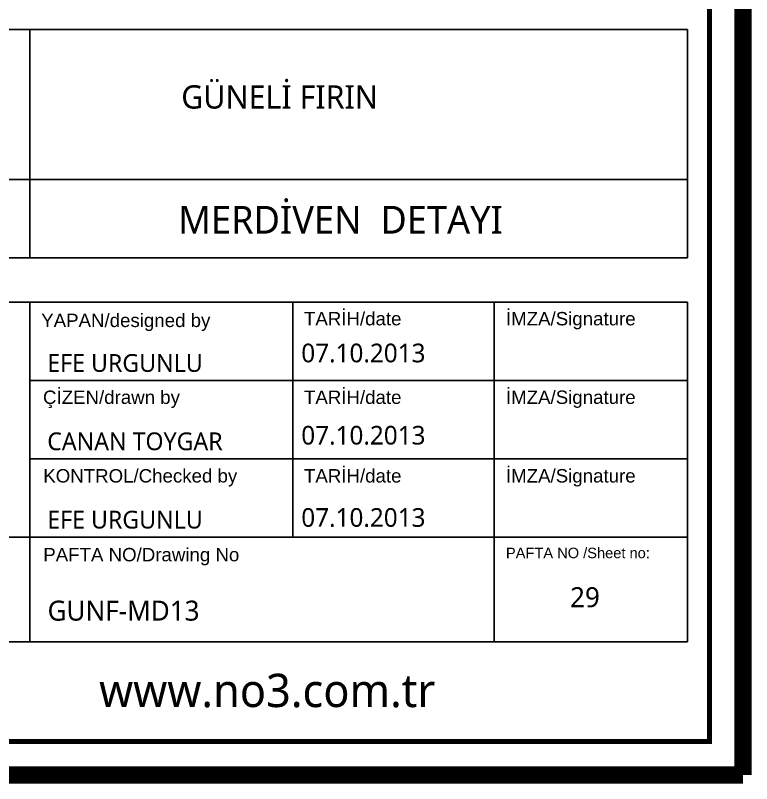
# Model space of a CAD drawing. Header units: millimetres. Extents: x 54215 to 67697, y 23496 to 56611.
# Drawn here: x 58152.2 to 58467.7, y 23597.7 to 23926.8 of the extents above; entities that cross this region are included whole.
import ezdxf
from ezdxf.enums import TextEntityAlignment as Align

# ---------------------------------------------------------------- set-up
doc = ezdxf.new("R2010")
doc.units = ezdxf.units.MM
doc.layers.add('no3_lejand', color=255, linetype='Continuous', lineweight=13)
doc.layers.add('t_yazı', color=154, linetype='Continuous', lineweight=25)
doc.styles.add('ARIALT', font='arial.ttf', dxfattribs={"height": 10})
doc.styles.get("Standard").update_dxf_attribs({"font": 'arial.ttf'})

msp = doc.modelspace()

# ---------------------------------------------------------------- linework, layer by layer
at = {"color": 250}
for p, q in [((58440.192, 23920.709), (58054.934, 23920.709)), ((58158.383, 23822.884), (58158.383, 23920.709)), ((58440.192, 23920.709), (58440.192, 23822.884)), ((58054.934, 23856.435), (58440.192, 23856.435)), ((58440.192, 23822.884), (58054.934, 23822.884)), ((58440.192, 23803.859), (58054.934, 23803.859)), ((58054.934, 23803.859), (58440.192, 23803.859)), ((58158.383, 23803.859), (58158.383, 23658.471)), ((58271.182, 23803.859), (58271.182, 23703.206)), ((58357.439, 23803.859), (58357.439, 23658.471)), ((58440.192, 23803.859), (58440.192, 23658.471)), ((58440.192, 23770.308), (58158.383, 23770.308)), ((58158.383, 23736.757), (58440.192, 23736.757)), ((58440.192, 23703.206), (58054.934, 23703.206)), ((58054.934, 23658.471), (58440.192, 23658.471)), ((58440.192, 23658.471), (58054.934, 23658.471))]:
    msp.add_line(p, q, dxfattribs=at)
at = {"color": 252, "const_width": 2.031}
msp.add_lwpolyline([(58449.655, 24230.129, -0.4142136), (58440.109, 24220.583), (58079.769, 24220.583, 0.4142136), (58055.905, 24196.72), (58055.905, 23964.768, 0.4142136), (58079.769, 23940.905), (58440.109, 23940.905, -0.4142136), (58449.655, 23931.359), (58449.655, 23615.714), (55711.249, 23615.714), (55711.249, 24735.078), (58449.655, 24735.078), (58449.655, 24230.129)], format="xyb", dxfattribs=at)
at = {"layer": 'no3_lejand', "color": 1, "const_width": 7.466}
msp.add_lwpolyline([(58463.973, 23601.396), (55696.931, 23601.396), (55696.931, 24749.396), (58463.973, 24749.396), (58463.973, 24230.129, -0.4142136), (58440.109, 24206.265), (58079.769, 24206.265, 0.4142136), (58070.223, 24196.72), (58070.223, 23964.768, 0.4142136), (58079.769, 23955.223), (58440.109, 23955.223, -0.4142136), (58463.973, 23931.359), (58463.973, 23601.396)], format="xyb", dxfattribs=at)

# ---------------------------------------------------------------- texts
at = {"color": 7}
for s, insert, char_height, width, attachment_point in [('{\\fLucida Sans Unicode|b0|i0|c162|p34;GÜNELİ FIRIN}', (58265.431, 23891.782, 0), 9.99, 250.24294, 5), ('{\\fLucida Sans Unicode|b0|i0|c162|p34;MERDİVEN  DETAYI}', (58291.556, 23839.222), 11.90258, 221.73465, 5), ('{\\fLucida Sans Unicode|b0|i0|c162|p34;07.10.2013}', (58274.743, 23782.083), 7.992, 305.67367, 4), ('{\\fLucida Sans Unicode|b0|i0|c162|p34;EFE URGUNLU}', (58165.91, 23777.812), 7.61003, 291.06434, 4), ('{\\fLucida Sans Unicode|b0|i0|c162|p34;07.10.2013}', (58274.743, 23746.848), 7.992, 305.67367, 4), ('{\\fLucida Sans Unicode|b0|i0|c162|p34;CANAN TOYGAR }', (58165.89, 23744.261), 7.61003, 291.06434, 4), ('{\\fLucida Sans Unicode|b0|i0|c162|p34;EFE URGUNLU}', (58165.91, 23710.71), 7.61003, 291.06434, 4), ('{\\fLucida Sans Unicode|b0|i0|c162|p34;07.10.2013}', (58274.743, 23711.613), 7.992, 305.67367, 4), ('{\\fLucida Sans Unicode|b0|i0|c162|p34;29}', (58389.919, 23677.481), 8.56129, 291.06434, 4), ('{\\fLucida Sans Unicode|b0|i0|c162|p34;GUNF-MD13}', (58166.013, 23671.711), 8.56129, 291.06434, 4), ('{\\fLucida Sans Unicode|b0|i0|c162|p34;www.no3.com.tr}', (58260.136, 23637.456), 14.26881, 221.73465, 5)]:
    msp.add_mtext(s, dxfattribs=dict(at, insert=insert, char_height=char_height, width=width, attachment_point=attachment_point))
at = {"layer": 't_yazı', "style": 'ARIALT'}
msp.add_text('PAFTA NO/Drawing No', height=5.72609, dxfattribs=at).set_placement((58206.188, 23695.766), align=Align.MIDDLE_CENTER)
for s, insert, char_height, width, attachment_point in [('YAPAN/designed by', (58199.544, 23798.991), 5.72609, 106.50483, 2), ('TARİH/date', (58275.892, 23799.716), 5.7261, 43.55768, 1), ('İMZA/Signature', (58362.43, 23799.716), 5.72609, 43.55768, 1), ('ÇİZEN/drawn by', (58193.417, 23766.056), 5.72609, 106.50483, 2), ('TARİH/date', (58275.892, 23766.056), 5.7261, 43.55768, 1), ('İMZA/Signature', (58362.43, 23766.056), 5.72609, 43.55768, 1), ('TARİH/date', (58275.892, 23732.395), 5.7261, 43.55768, 1), ('İMZA/Signature', (58362.43, 23732.395), 5.72609, 43.55768, 1), ('KONTROL/Checked by', (58164.182, 23732.395), 5.72609, 95.68179, 1)]:
    msp.add_mtext(s, dxfattribs=dict(at, insert=insert, char_height=char_height, width=width, attachment_point=attachment_point))
at = {"layer": 't_yazı', "linetype": 'Continuous', "insert": (58362.43, 23698.735), "char_height": 4.48802, "width": 107.49716, "attachment_point": 1, "style": 'ARIALT'}
msp.add_mtext('PAFTA NO /Sheet no:', dxfattribs=at)

doc.saveas('drawing.dxf')
